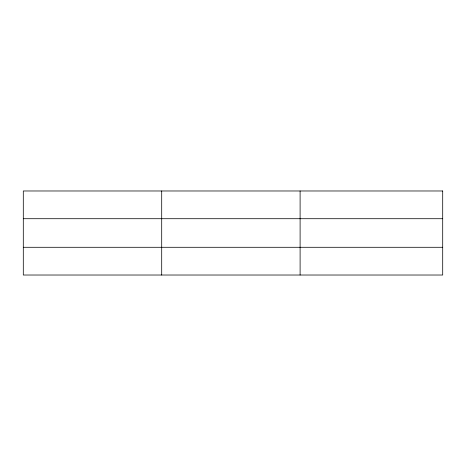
<?xml version="1.0" encoding="UTF-8"?>
<svg xmlns="http://www.w3.org/2000/svg" width="466" height="466" viewBox="0 0 466 466"><rect width="100%" height="100%" fill="white"/><g stroke="black" fill="none" stroke-linecap="round" stroke-linejoin="round"><path stroke-width="0.7" d="M161.702 190.978L161.702 275.022M300.104 190.978L300.104 275.022M23.3 218.711L442.7 218.711M23.3 247.289L442.7 247.289M442.7 190.978L442.7 275.022L23.3 275.022L23.3 190.978L442.7 190.978"/></g></svg>
